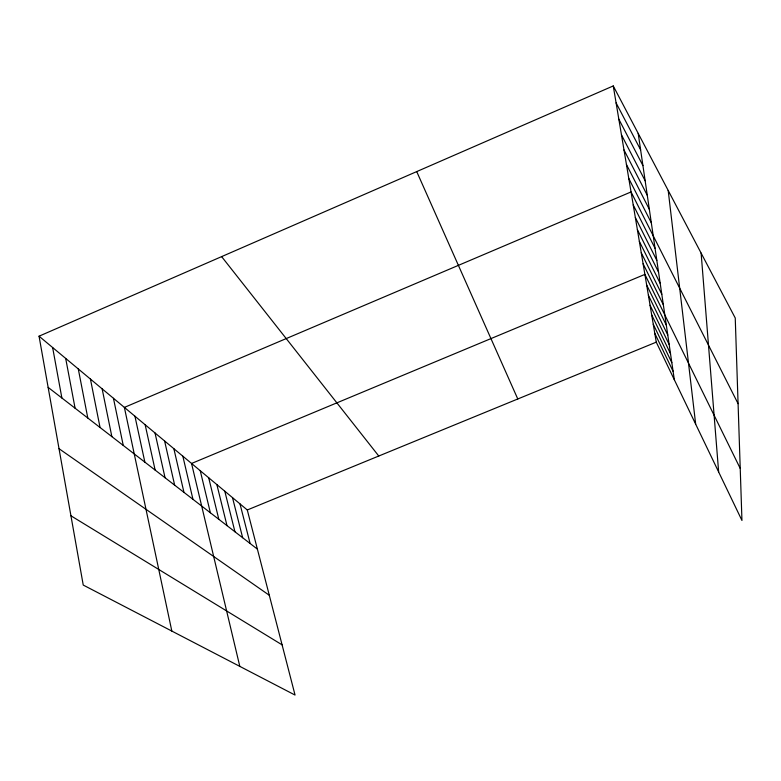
<?xml version="1.0" encoding="UTF-8"?>
<svg xmlns="http://www.w3.org/2000/svg" width="781" height="781" viewBox="0 0 781 781"><rect width="100%" height="100%" fill="white"/><g stroke="black" fill="none" stroke-linecap="round" stroke-linejoin="round"><path stroke-width="1.17" d="M39.05 336.191L247.284 509.973L295.052 695.061L83.235 585.067L39.05 336.191L613.251 85.939L735.243 318.023L741.95 520.468L656.265 342.156L613.251 85.939M247.284 509.973L656.265 342.156M70.934 515.792L282.087 644.842M59.024 448.704L269.289 595.259M48.139 387.376L257.379 549.111M221.628 256.617L378.775 456.026M616.102 102.897L640.615 149.835M618.835 119.19L642.929 165.601M621.461 134.859L645.145 180.753M623.999 149.942L647.283 195.318M626.43 164.459L649.333 209.328M628.783 178.449L651.315 222.81M738.084 403.689L631.048 191.941L124.374 407.409L171.83 631.077M633.235 204.964L655.064 248.338M635.343 217.528L656.831 260.424M637.384 229.673L658.539 272.1M639.356 241.417L660.199 283.366M641.26 252.771L661.8 294.261M643.105 263.753L663.342 304.795M740.222 468.434L644.891 274.395L191.55 463.465L239.806 666.369M646.668 285.016L666.33 325.16M648.396 295.286L667.765 334.99M650.065 305.254L669.161 344.519M651.686 314.899L670.518 353.744M653.258 324.261L671.826 362.687M654.781 333.341L673.105 371.356M416.722 171.595L517.783 398.984M240.001 503.901L250.115 543.498M232.513 497.653L242.647 537.718M224.801 491.22L234.944 531.763M216.864 484.591L227.007 525.633M208.683 477.757L218.826 519.306M200.248 470.718L210.382 512.785M182.842 456.202L192.956 499.313M173.86 448.704L183.955 492.352M164.596 440.972L174.661 485.167M155.029 432.986L165.055 477.747M145.149 424.737L155.136 470.084M134.937 416.214L144.866 462.147M113.45 398.29L123.252 445.434M102.145 388.85L111.859 436.638M90.43 379.078L100.056 427.5M78.285 368.944L87.804 418.03M65.692 358.43L75.083 408.199M52.63 347.525L61.875 397.988M638.204 133.405L674.335 379.761M668.194 190.457L695.676 424.171M701.123 253.103L718.647 471.968"/></g></svg>
